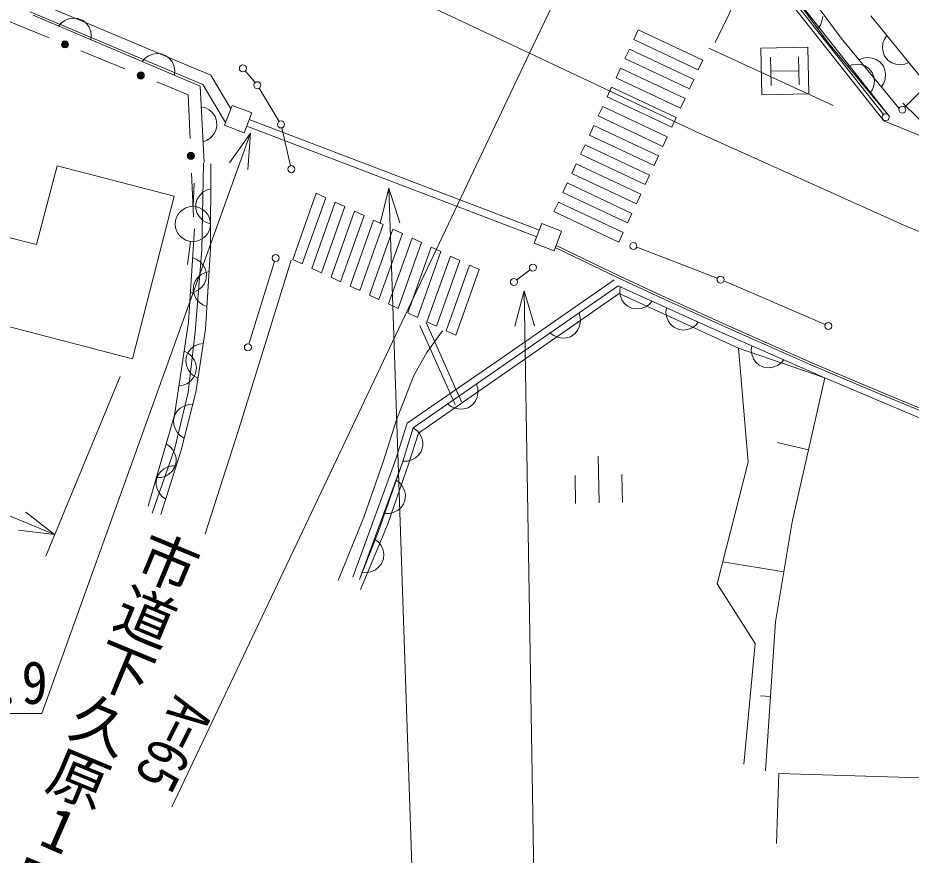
# Model space of a CAD drawing. Units: millimetres, scale not verified. Extents: x 40000 to 680000, y 20000 to 380000.
# Drawn here: x 84841 to 123002, y 262010 to 297795 of the extents above; entities that cross this region are included whole.
import ezdxf
from ezdxf.enums import TextEntityAlignment as Align

# ---------------------------------------------------------------- set-up
doc = ezdxf.new("R2010")
doc.units = ezdxf.units.MM
doc.header["$LTSCALE"] = 1000
doc.linetypes.add('CHAIN', pattern=[18.5, 12, -1.5, 3.5, -1.5])
for name, color, linetype, lineweight in [('M-BGD', 7, 'Continuous', 13), ('M-BGD-EXST', 7, 'Continuous', 13), ('M-BMK', 2, 'CHAIN', 13), ('M-STR-HTXT', 7, 'Continuous', 13)]:
    doc.layers.add(name, color=color, linetype=linetype, lineweight=lineweight)
doc.layers.add('M-BGD-HTXT', color=7, linetype='Continuous')
doc.styles.add('@ＭＳ ゴシック', font='')
doc.styles.add('ＭＳ ゴシック', font='')
doc.styles.get('@ＭＳ ゴシック').set_extended_font_data('@MS Gothic')
doc.styles.get('ＭＳ ゴシック').set_extended_font_data('MS Gothic')

msp = doc.modelspace()

# ---------------------------------------------------------------- linework, layer by layer
at = {"layer": 'M-BGD'}
for p, q in [((120011, 296931), (116420, 301787)), ((121840, 293393), (117472, 298925)), ((119479, 296708), (117663, 299166)), ((122075, 293579), (117663, 299166)), ((121818, 293661), (117674, 298925)), ((89255, 296956), (85556, 298508)), ((89062, 296495), (85362, 298047)), ((86174, 296941), (84296, 297711)), ((92624, 294872), (85489, 297904)), ((86849, 297685), (86708, 297582)), ((87046, 297764), (86849, 297685)), ((87219, 297788), (87046, 297764)), ((87409, 297773), (87219, 297788)), ((87629, 297679), (87409, 297773)), ((87772, 297553), (87629, 297679)), ((119193, 297650), (119225, 297860)), ((121283, 297887), (123585, 295041)), ((86708, 297582), (86582, 297440)), ((87875, 297412), (87772, 297553)), ((87954, 297215), (87875, 297412)), ((111345, 297282), (111156, 296873)), ((114098, 295984), (111345, 297282)), ((119017, 297334), (119126, 297489)), ((119126, 297489), (119193, 297650)), ((87978, 297042), (87954, 297215)), ((87963, 296853), (87978, 297042)), ((93090, 295350), (89255, 296956)), ((122495, 293919), (120011, 296931)), ((121962, 297047), (121860, 296887)), ((111156, 296873), (113909, 295575)), ((116585, 296501), (118584, 296545)), ((118584, 296545), (118628, 294545)), ((122075, 293579), (119479, 296708)), ((121800, 296723), (121778, 296512)), ((121860, 296887), (121800, 296723)), ((89413, 295613), (87534, 296383)), ((92744, 294953), (89062, 296495)), ((90417, 296168), (90276, 296066)), ((90614, 296248), (90417, 296168)), ((90787, 296272), (90614, 296248)), ((90976, 296257), (90787, 296272)), ((91197, 296163), (90976, 296257)), ((91339, 296037), (91197, 296163)), ((110966, 296464), (110776, 296055)), ((113720, 295166), (110966, 296464)), ((119672, 294049), (114360, 296499)), ((116628, 294502), (116585, 296501)), ((118193, 296136), (118219, 294937)), ((121778, 296512), (121802, 296339)), ((121802, 296339), (121868, 296161)), ((121868, 296161), (122019, 295974)), ((90276, 296066), (90150, 295923)), ((91442, 295896), (91339, 296037)), ((91522, 295699), (91442, 295896)), ((110776, 296055), (113531, 294757)), ((113909, 295575), (114098, 295984)), ((116993, 296110), (117019, 294910)), ((120475, 295789), (120298, 295721)), ((120648, 295816), (120475, 295789)), ((120859, 295796), (120648, 295816)), ((120953, 296072), (120776, 296004)), ((121024, 295738), (120859, 295796)), ((121126, 296098), (120953, 296072)), ((121337, 296077), (121126, 296098)), ((121502, 296019), (121337, 296077)), ((121662, 295918), (121502, 296019)), ((121815, 295733), (121662, 295918)), ((122019, 295974), (122179, 295872)), ((122179, 295872), (122344, 295812)), ((122344, 295812), (122554, 295790)), ((122554, 295790), (122728, 295814)), ((122728, 295814), (122905, 295881)), ((91546, 295526), (91522, 295699)), ((91531, 295337), (91546, 295526)), ((94551, 295524), (94976, 295031)), ((110587, 295646), (110397, 295237)), ((113342, 294348), (110587, 295646)), ((117006, 295510), (118206, 295536)), ((121185, 295638), (121024, 295738)), ((121339, 295453), (121185, 295638)), ((121407, 295276), (121339, 295453)), ((121883, 295556), (121815, 295733)), ((121909, 295383), (121883, 295556)), ((121889, 295172), (121909, 295383)), ((92117, 294505), (90773, 295056)), ((93944, 293912), (93090, 295350)), ((110397, 295237), (113153, 293939)), ((113531, 294757), (113720, 295166)), ((121434, 295104), (121407, 295276)), ((121414, 294892), (121434, 295104)), ((121730, 294846), (121831, 295007)), ((121831, 295007), (121889, 295172)), ((92799, 291618), (92624, 294872)), ((93716, 293317), (92744, 294953)), ((95151, 294789), (96007, 293368)), ((110207, 294828), (110018, 294419)), ((112965, 293530), (110207, 294828)), ((121256, 294566), (121356, 294727)), ((121356, 294727), (121414, 294892)), ((123594, 294829), (122736, 293981)), ((92200, 292632), (92117, 294505)), ((110018, 294419), (112776, 293121)), ((113153, 293939), (113342, 294348)), ((118628, 294545), (116628, 294502)), ((92854, 293944), (92671, 293994)), ((93009, 293862), (92854, 293944)), ((93167, 293720), (93009, 293862)), ((93990, 294046), (93673, 293202)), ((94832, 293730), (93990, 294046)), ((109828, 294010), (109639, 293601)), ((112587, 292712), (109828, 294010)), ((145670, 271624), (122647, 294151)), ((93265, 293575), (93167, 293720)), ((93334, 293399), (93265, 293575)), ((94515, 292885), (94832, 293730)), ((109639, 293601), (112398, 292303)), ((112776, 293121), (112965, 293530)), ((93297, 292976), (93347, 293159)), ((93347, 293159), (93334, 293399)), ((93673, 293202), (94515, 292885)), ((107012, 288442), (94620, 293168)), ((107119, 288722), (94727, 293448)), ((96118, 293093), (96492, 291474)), ((109449, 293192), (109259, 292783)), ((112209, 291894), (109449, 293192)), ((121840, 293393), (127773, 290962)), ((93073, 292664), (93215, 292821)), ((93215, 292821), (93297, 292976)), ((109259, 292783), (112020, 291485)), ((112398, 292303), (112587, 292712)), ((92752, 292496), (92928, 292566)), ((92928, 292566), (93073, 292664)), ((109070, 292374), (108880, 291965)), ((111831, 291076), (109070, 292374)), ((108880, 291965), (111643, 290667)), ((92775, 291581), (92699, 287895)), ((93079, 291560), (93077, 287920)), ((108690, 291556), (108501, 291147)), ((111454, 290257), (108690, 291556)), ((112020, 291485), (112209, 291894)), ((85643, 288104), (86517, 291473)), ((86517, 291473), (91525, 290169)), ((92348, 289291), (92265, 291164)), ((108501, 291147), (111265, 289848)), ((111643, 290667), (111831, 291076)), ((92337, 289733), (92366, 290732)), ((92898, 290430), (92748, 290340)), ((93078, 290490), (92898, 290430)), ((108311, 290738), (108122, 290329)), ((111076, 289439), (108311, 290738)), ((91525, 290169), (89732, 283226)), ((92508, 290040), (92448, 289860)), ((92598, 290190), (92508, 290040)), ((92748, 290340), (92598, 290190)), ((97582, 290302), (96583, 287469)), ((96993, 287279), (97992, 290110)), ((97992, 290110), (97582, 290302)), ((108122, 290329), (110887, 289030)), ((111265, 289848), (111454, 290257)), ((92448, 289860), (92448, 289620)), ((98401, 289918), (97402, 287088)), ((97812, 286898), (98811, 289726)), ((98811, 289726), (98401, 289918)), ((107932, 289920), (107742, 289512)), ((110698, 288621), (107932, 289920)), ((92448, 289620), (92508, 289440)), ((92508, 289440), (92598, 289290)), ((92598, 289290), (92747, 289140)), ((99221, 289534), (98221, 286708)), ((98631, 286518), (99631, 289342)), ((99631, 289342), (99221, 289534)), ((107742, 289512), (110510, 288212)), ((110887, 289030), (111076, 289439)), ((81956, 289044), (85643, 288104)), ((92747, 289140), (92897, 289050)), ((92897, 289050), (93077, 288990)), ((100041, 289150), (99040, 286327)), ((99450, 286137), (100450, 288958)), ((100450, 288958), (100041, 289150)), ((107226, 289003), (106905, 288160)), ((108067, 288683), (107226, 289003)), ((92133, 284796), (92394, 288774)), ((100860, 288766), (99860, 285947)), ((100269, 285757), (101270, 288574)), ((101270, 288574), (100860, 288766)), ((107746, 287840), (108067, 288683)), ((110510, 288212), (110698, 288621)), ((92220, 288239), (92092, 287247)), ((101680, 288382), (100679, 285566)), ((101088, 285376), (102090, 288190)), ((102090, 288190), (101680, 288382)), ((106905, 288160), (107746, 287840)), ((92699, 287895), (92422, 284383)), ((93077, 287920), (92860, 284483)), ((102499, 287998), (101498, 285186)), ((101907, 284995), (102909, 287805)), ((102909, 287805), (102499, 287998)), ((110517, 286671), (107801, 287980)), ((110560, 286761), (107844, 288070)), ((114720, 286663), (111278, 287989)), ((92488, 287462), (92312, 287533)), ((92632, 287362), (92488, 287462)), ((92772, 287203), (92632, 287362)), ((94261, 280167), (96519, 287442)), ((95810, 287389), (94712, 283856)), ((96583, 287469), (96993, 287279)), ((103319, 287613), (102317, 284805)), ((102726, 284615), (103729, 287421)), ((103729, 287421), (103319, 287613)), ((92852, 287047), (92772, 287203)), ((92900, 286863), (92852, 287047)), ((97402, 287088), (97812, 286898)), ((104139, 287229), (103136, 284425)), ((103545, 284234), (104548, 287037)), ((104548, 287037), (104139, 287229)), ((106152, 286600), (106722, 287030)), ((89732, 283226), (76171, 286747)), ((92518, 286681), (92418, 286537)), ((92677, 286821), (92518, 286681)), ((92832, 286901), (92677, 286821)), ((92813, 286448), (92884, 286624)), ((93016, 286950), (92832, 286901)), ((92884, 286624), (92900, 286863)), ((98221, 286708), (98631, 286518)), ((105731, 283407), (110320, 286594)), ((112321, 285827), (110517, 286671)), ((112363, 285918), (110560, 286761)), ((92347, 286361), (92332, 286121)), ((92418, 286537), (92347, 286361)), ((92554, 286165), (92713, 286305)), ((92713, 286305), (92813, 286448)), ((99040, 286327), (99450, 286137)), ((105902, 283161), (110491, 286347)), ((105902, 283161), (110491, 286347)), ((110491, 286347), (112020, 285648)), ((110573, 286310), (110553, 286121)), ((119327, 284683), (114998, 286549)), ((92214, 286037), (92398, 286085)), ((92332, 286121), (92381, 285938)), ((92381, 285938), (92461, 285783)), ((92398, 286085), (92554, 286165)), ((99860, 285947), (100269, 285757)), ((110527, 286021), (101950, 280049)), ((115623, 283679), (110527, 286021)), ((110553, 286121), (110573, 285947)), ((110573, 285947), (110647, 285748)), ((115099, 284678), (112363, 285918)), ((92461, 285783), (92601, 285623)), ((92601, 285623), (92745, 285524)), ((92745, 285524), (92921, 285453)), ((100679, 285566), (101088, 285376)), ((110647, 285748), (110746, 285604)), ((110746, 285604), (110884, 285475)), ((110884, 285475), (111103, 285375)), ((111465, 285374), (111664, 285448)), ((111664, 285448), (111808, 285547)), ((111808, 285547), (111938, 285686)), ((112020, 285648), (114444, 284542)), ((115057, 284587), (112321, 285827)), ((101498, 285186), (101907, 284995)), ((108866, 285000), (108812, 285182)), ((111103, 285375), (111291, 285354)), ((111291, 285354), (111465, 285374)), ((112550, 285406), (112530, 285218)), ((112530, 285218), (112549, 285044)), ((91527, 280810), (92133, 284796)), ((103793, 281389), (102285, 284768)), ((102317, 284805), (102726, 284615)), ((108840, 284616), (108877, 284825)), ((108877, 284825), (108866, 285000)), ((112549, 285044), (112624, 284845)), ((112624, 284845), (112723, 284701)), ((112723, 284701), (112862, 284572)), ((113785, 284645), (113915, 284784)), ((92422, 284383), (92111, 281785)), ((92860, 284483), (92446, 281801)), ((103519, 281267), (102011, 284646)), ((102318, 283491), (102976, 284413)), ((103136, 284425), (103545, 284234)), ((107580, 284326), (107732, 284213)), ((108457, 284168), (108654, 284305)), ((108654, 284305), (108768, 284457)), ((108768, 284457), (108840, 284616)), ((112862, 284572), (113080, 284472)), ((113080, 284472), (113269, 284452)), ((113269, 284452), (113443, 284472)), ((113443, 284472), (113641, 284546)), ((113641, 284546), (113785, 284645)), ((114444, 284542), (119312, 282417)), ((118715, 282964), (115057, 284587)), ((118755, 283055), (115099, 284678)), ((107732, 284213), (107892, 284141)), ((107892, 284141), (108100, 284103)), ((108100, 284103), (108275, 284115)), ((108275, 284115), (108457, 284168)), ((92112, 283458), (91943, 283544)), ((92247, 283660), (92136, 283525)), ((92418, 283785), (92247, 283660)), ((92580, 283851), (92418, 283785)), ((92768, 283883), (92580, 283851)), ((119312, 282417), (115623, 283679)), ((116047, 278799), (115623, 283679)), ((116191, 283780), (116174, 283591)), ((116174, 283591), (116196, 283417)), ((92049, 283357), (92012, 283119)), ((92136, 283525), (92049, 283357)), ((92246, 283347), (92112, 283458)), ((92372, 283176), (92246, 283347)), ((92439, 283014), (92372, 283176)), ((101477, 280466), (105731, 283407)), ((101732, 280278), (105902, 283161)), ((101732, 280278), (105902, 283161)), ((101763, 282511), (102318, 283491)), ((116196, 283417), (116274, 283220)), ((116274, 283220), (116375, 283078)), ((117438, 283039), (117565, 283180)), ((92012, 283119), (92044, 282932)), ((92044, 282932), (92110, 282770)), ((92435, 282590), (92471, 282827)), ((92471, 282827), (92439, 283014)), ((116375, 283078), (116516, 282951)), ((116516, 282951), (116736, 282854)), ((116736, 282854), (116925, 282837)), ((116925, 282837), (117098, 282860)), ((117098, 282860), (117296, 282937)), ((117296, 282937), (117438, 283039)), ((121486, 281795), (118715, 282964)), ((121524, 281888), (118755, 283055)), ((92110, 282770), (92236, 282599)), ((92236, 282599), (92370, 282487)), ((92237, 282286), (92348, 282421)), ((92348, 282421), (92435, 282590)), ((92370, 282487), (92539, 282401)), ((101013, 280621), (101763, 282511)), ((119312, 282417), (117913, 276259)), ((124511, 280211), (119312, 282417)), ((91717, 282061), (91904, 282094)), ((91904, 282094), (92066, 282160)), ((92066, 282160), (92237, 282286)), ((104487, 281964), (104434, 282146)), ((92111, 281785), (91546, 279406)), ((92446, 281801), (91819, 279312)), ((104460, 281580), (104498, 281789)), ((104498, 281789), (104487, 281964)), ((125170, 280258), (121486, 281795)), ((125209, 280350), (121524, 281888)), ((92127, 281270), (91959, 281219)), ((92316, 281284), (92127, 281270)), ((103200, 281293), (103352, 281179)), ((104076, 281133), (104274, 281269)), ((104274, 281269), (104388, 281421)), ((104388, 281421), (104460, 281580)), ((91653, 280987), (91551, 280827)), ((91777, 281110), (91653, 280987)), ((91959, 281219), (91777, 281110)), ((103352, 281179), (103511, 281107)), ((103511, 281107), (103720, 281069)), ((103720, 281069), (103894, 281080)), ((103894, 281080), (104076, 281133)), ((90407, 276925), (91527, 280810)), ((91551, 280827), (91492, 280594)), ((91492, 280594), (91507, 280405)), ((100441, 278817), (101013, 280621)), ((91507, 280405), (91557, 280238)), ((91557, 280238), (91666, 280056)), ((92850, 275744), (94261, 280167)), ((100995, 278929), (101477, 280466)), ((101281, 278840), (101732, 280278)), ((101281, 278840), (101732, 280278)), ((101885, 280163), (101731, 280274)), ((102001, 280032), (101885, 280163)), ((91666, 280056), (91789, 279932)), ((91789, 279932), (91949, 279830)), ((101950, 280049), (101541, 278764)), ((102099, 279844), (102001, 280032)), ((102140, 279674), (102099, 279844)), ((91546, 279406), (90575, 276627)), ((91331, 279481), (91175, 279588)), ((91450, 279353), (91331, 279481)), ((91553, 279167), (91450, 279353)), ((102072, 279256), (102143, 279485)), ((102143, 279485), (102140, 279674)), ((118612, 279338), (117280, 279641)), ((91819, 279312), (90955, 276564)), ((91598, 278998), (91553, 279167)), ((91606, 278808), (91598, 278998)), ((101642, 278887), (101830, 278986)), ((101830, 278986), (101960, 279102)), ((101960, 279102), (102072, 279256)), ((109626, 279062), (109670, 277063)), ((91252, 278609), (91064, 278511)), ((91422, 278650), (91252, 278609)), ((91612, 278654), (91422, 278650)), ((91432, 278421), (91539, 278578)), ((91539, 278578), (91606, 278808)), ((99152, 273897), (100995, 278929)), ((99434, 273794), (101281, 278840)), ((99625, 276458), (100441, 278817)), ((100235, 275809), (101281, 278840)), ((101541, 278764), (100636, 276132)), ((101282, 278843), (101472, 278846)), ((101472, 278846), (101642, 278887)), ((114723, 273599), (116047, 278799)), ((90822, 278242), (90750, 278013)), ((90933, 278395), (90822, 278242)), ((91064, 278511), (90933, 278395)), ((90949, 278155), (91118, 278199)), ((91118, 278199), (91304, 278302)), ((91304, 278302), (91432, 278421)), ((108644, 278241), (108670, 277041)), ((110643, 278284), (110669, 277085)), ((90750, 278013), (90753, 277823)), ((90753, 277823), (90794, 277653)), ((90759, 278147), (90949, 278155)), ((101153, 277918), (101003, 278033)), ((101266, 277784), (101153, 277918)), ((90794, 277653), (90892, 277465)), ((90892, 277465), (91008, 277334)), ((101358, 277593), (101266, 277784)), ((101395, 277422), (101358, 277593)), ((91008, 277334), (91162, 277223)), ((101314, 277006), (101393, 277232)), ((101393, 277232), (101395, 277422)), ((100874, 276650), (101065, 276743)), ((101065, 276743), (101199, 276855)), ((101199, 276855), (101314, 277006)), ((98528, 273750), (99625, 276458)), ((100513, 276616), (100703, 276614)), ((100703, 276614), (100874, 276650)), ((100636, 276132), (99475, 273361)), ((117913, 276259), (117207, 271976)), ((99434, 273794), (100235, 275809)), ((100257, 275376), (100111, 275499)), ((100363, 275237), (100257, 275376)), ((100447, 275043), (100363, 275237)), ((100475, 274870), (100447, 275043)), ((100464, 274681), (100475, 274870)), ((100253, 274312), (100376, 274457)), ((100376, 274457), (100464, 274681)), ((117560, 274118), (114964, 274546)), ((99558, 274105), (99747, 274094)), ((99747, 274094), (99920, 274122)), ((99920, 274122), (100114, 274206)), ((100114, 274206), (100253, 274312)), ((116339, 271060), (114723, 273599)), ((117207, 271976), (116776, 265615)), ((115858, 265899), (116339, 271060)), ((116991, 268796), (116562, 268825)), ((117349, 265506), (126011, 265225))]:
    msp.add_line(p, q, dxfattribs=at)
for centre, radius in [((86854, 296662), 150), ((86854, 296662), 120), ((86854, 296662), 90), ((86854, 296662), 60), ((86854, 296662), 30), ((86854, 296662), 6), ((94453, 295637), 150), ((90093, 295334), 150), ((90093, 295334), 120), ((90093, 295334), 90), ((90093, 295334), 60), ((90093, 295334), 30), ((90093, 295334), 6), ((95074, 294917), 150), ((122629, 293875), 150), ((121911, 293544), 150), ((96084, 293239), 150), ((92232, 291898), 150), ((92232, 291898), 120), ((92232, 291898), 90), ((92232, 291898), 60), ((92232, 291898), 30), ((92232, 291898), 6), ((96526, 291328), 150), ((92316, 288983), 750), ((111138, 288043), 150), ((95855, 287532), 150), ((106842, 287120), 150), ((106032, 286510), 150), ((114860, 286609), 150), ((119465, 284624), 150), ((94667, 283713), 150)]:
    msp.add_circle(centre, radius, dxfattribs=at)
at = {"layer": 'M-BGD-EXST'}
msp.add_line((114635, 296744), (123686, 315327), dxfattribs=at)
at = {"layer": 'M-BMK'}
for points in [[(81934, 307175), (86037, 305585), (90101, 303899), (99045, 299894), (106699, 296288)], [(130852, 285629), (126755, 287235), (122697, 288934), (113761, 292957), (106701, 296287)]]:
    msp.add_lwpolyline(points, dxfattribs=at)
at = {"layer": 'M-STR-HTXT'}
for p, q in [((106701, 296287), (122386, 329339)), ((106699, 296288), (91415, 264081)), ((94780, 292871), (85859, 268059)), ((93878, 291601), (94780, 292871)), ((94780, 292871), (94668, 291317)), ((100325, 289004), (100694, 290518)), ((100694, 290518), (101165, 289033)), ((100694, 290518), (101920, 254229)), ((106078, 284619), (106473, 286126)), ((106473, 286126), (106918, 284633)), ((106473, 286126), (106930, 258826)), ((64352, 284849), (86412, 275713)), ((86030, 274789), (89211, 282471)), ((85187, 276675), (86412, 275713)), ((86412, 275713), (84866, 275899)), ((85859, 268059), (65843, 268059)), ((117251, 262508), (117349, 265506))]:
    msp.add_line(p, q, dxfattribs=at)

# ---------------------------------------------------------------- texts
at = {"layer": 'M-BGD-HTXT', "style": '@ＭＳ ゴシック'}
msp.add_text('市道下久原\u3000号', height=1833, rotation=247.5, dxfattribs=at).set_placement((91732, 275692), align=Align.MIDDLE_LEFT)
at = {"layer": 'M-BGD-HTXT', "style": 'ＭＳ ゴシック'}
msp.add_text('1', height=1833, rotation=336.4, dxfattribs=at).set_placement((85445, 261991), align=Align.BOTTOM_LEFT)
at = {"layer": 'M-STR-HTXT', "style": 'ＭＳ ゴシック', "width": 0.9}
msp.add_text('ガードパイプ L=4.9', height=1833, dxfattribs=at).set_placement((65882, 267924), align=Align.BOTTOM_LEFT)
at = {"layer": 'M-STR-HTXT', "style": 'ＭＳ ゴシック', "width": 0.8}
msp.add_text('A=65', height=1833, rotation=243.2, dxfattribs=at).set_placement((91097, 269169), align=Align.BOTTOM_LEFT)

doc.saveas('drawing.dxf')
